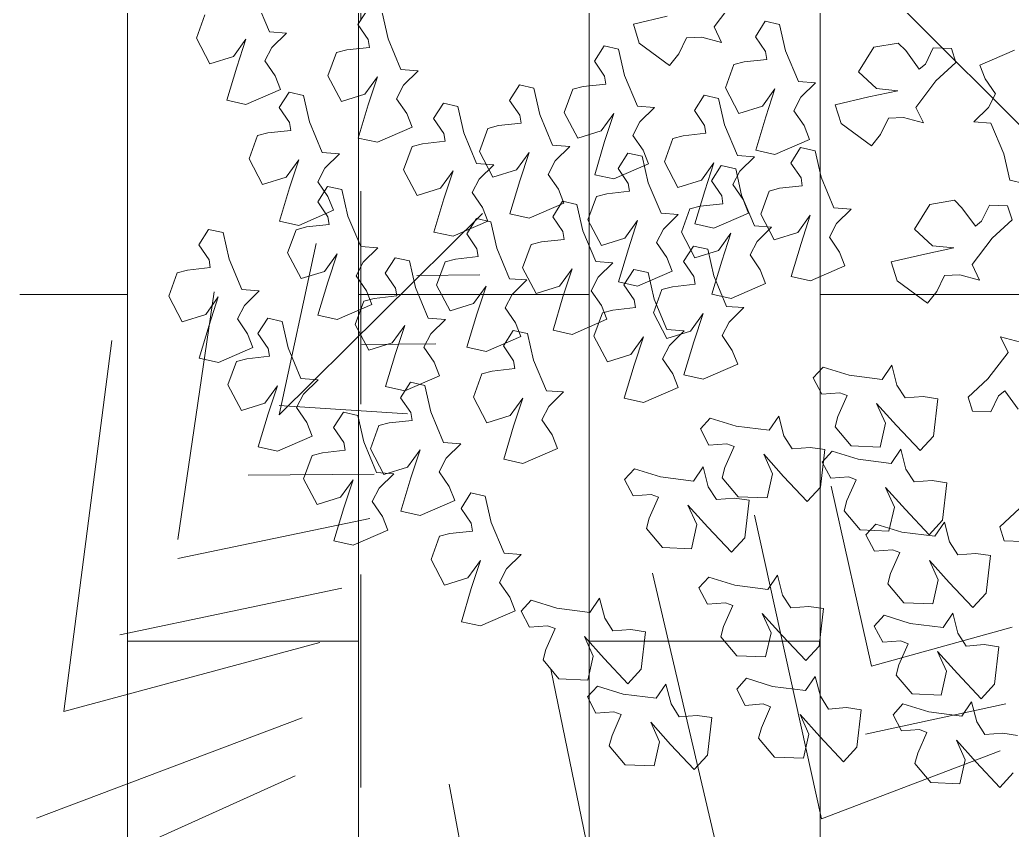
# Model space of a CAD drawing. Header units: metres. Extents: x 8 to 2416, y -346 to 476.
# Drawn here: x 26.852 to 27.434, y 39.454 to 39.929 of the extents above; entities that cross this region are included whole.
import ezdxf

# ---------------------------------------------------------------- set-up
doc = ezdxf.new("R2010")
doc.units = ezdxf.units.M
doc.linetypes.add('0', pattern=[0])
doc.linetypes.add('HIDDEN2', pattern=[0.1875, 0.125, -0.0625])
doc.layers.get('0').update_dxf_attribs({"color": 250, "linetype": '0', "lineweight": 20})
doc.layers.add('ARBOLES', color=86, linetype='Continuous', lineweight=0)
doc.layers.add('baños', color=140, linetype='Continuous', lineweight=0)
doc.layers.add('hatch piso', color=253, linetype='Continuous', lineweight=0, transparency=0.7)
doc.layers.add('Techos 1', color=7, linetype='HIDDEN2', lineweight=9, true_color=0x42391a)

# ---------------------------------------------------------------- blocks, each defined once
blk = doc.blocks.new('palma a')
at = {"layer": 'ARBOLES', "color": 87, "true_color": 0x4f6a34}
for p, q in [((1165.63554, 93.7768), (1165.78336, 93.92315)), ((1165.63554, 93.7768), (1165.6624, 93.90136)), ((1165.73555, 93.87824), (1165.78131, 93.87865)), ((1165.56178, 93.68636), (1165.58816, 93.86617)), ((1165.47901, 93.5613), (1165.51391, 93.83098)), ((1165.69561, 93.82792), (1165.74945, 93.82839)), ((1165.63548, 93.7837), (1165.72873, 93.77762)), ((1165.61299, 93.73301), (1165.70451, 93.73381)), ((1166.06585, 93.5941), (1166.03674, 93.72508)), ((1165.5619, 93.67254), (1165.70144, 93.7014)), ((1166.02955, 93.48327), (1165.98101, 93.70387)), ((1165.97461, 93.37227), (1165.90682, 93.66177)), ((1165.51979, 93.61686), (1165.68102, 93.65096)), ((1166.06585, 93.5941), (1166.16811, 93.62263)), ((1165.47901, 93.5613), (1165.66496, 93.61129)), ((1165.90104, 93.26111), (1165.83288, 93.59205)), ((1166.06154, 93.54476), (1166.16364, 93.5668)), ((1165.45905, 93.48371), (1165.65224, 93.55652)), ((1166.02955, 93.48327), (1166.15959, 93.53276)), ((1165.39654, 93.40171), (1165.64717, 93.51443)), ((1165.82752, 93.14304), (1165.75906, 93.50851))]:
    blk.add_line(p, q, dxfattribs=at)
blk = doc.blocks.new('TREES')
at = {"layer": 'ARBOLES', "color": 252, "true_color": 0x8da178}
for p, q in [((-0.03856, 0.01013), (-0.03399, 0.01748)), ((-0.05104, 0.01174), (-0.05957, 0.00886)), ((-0.02543, 0.01286), (-0.0276, 0.00861)), ((-0.02163, 0.01238), (-0.02543, 0.01286)), ((-0.01943, 0.00566), (-0.02163, 0.01238)), ((0.00959, 0.01046), (0.00337, 0.00875)), ((0.01174, 0.00868), (0.00959, 0.01046)), ((0.03991, 0.01142), (0.03129, 0.00668)), ((-0.05957, 0.00886), (-0.05758, 0.00413)), ((-0.03624, 0.0063), (-0.03856, 0.01013)), ((-0.0276, 0.00861), (-0.02459, 0.005)), ((0.00337, 0.00875), (-0.00005, 0.00202)), ((0.0157, 0.00422), (0.01174, 0.00868)), ((0.0188, 0.01008), (0.01717, 0.00567)), ((0.02356, 0.01033), (0.0188, 0.01008)), ((0.02504, 0.0068), (0.02356, 0.01033)), ((-0.15381, -0.00196), (-0.15789, 0.00566)), ((-0.12884, 0.00629), (-0.13101, 0.00204)), ((-0.12284, -0.00091), (-0.12504, 0.00581)), ((-0.04706, 0.00226), (-0.04544, 0.00667)), ((-0.04544, 0.00667), (-0.04151, 0.00722)), ((-0.04151, 0.00722), (-0.03624, 0.0063)), ((-0.01535, -0.00196), (-0.01943, 0.00566)), ((0.01717, 0.00567), (0.0157, 0.00422)), ((0.02032, 0.00153), (0.02504, 0.0068)), ((0.03129, 0.00668), (0.03303, 0.00325)), ((-0.05758, 0.00413), (-0.04917, -0.00096)), ((-0.02407, 0.003), (-0.02991, 0.0018)), ((-0.02459, 0.005), (-0.02407, 0.003)), ((0.03303, 0.00325), (0.03604, -0.00036)), ((-0.17098, 0.00083), (-0.17261, -0.00541)), ((-0.13101, 0.00204), (-0.128, -0.00157)), ((-0.06662, 0.00254), (-0.06879, -0.00171)), ((-0.06282, 0.00206), (-0.06662, 0.00254)), ((-0.06062, -0.00466), (-0.06282, 0.00206)), ((-0.04917, -0.00096), (-0.04706, 0.00226)), ((-0.03253, 0.00083), (-0.03416, -0.00541)), ((-0.02991, 0.0018), (-0.03253, 0.00083)), ((-0.00005, 0.00202), (0.00506, -0.00188)), ((0.01576, -0.00581), (0.02032, 0.00153)), ((-0.14933, -0.00188), (-0.15381, -0.00196)), ((-0.15277, -0.00598), (-0.14933, -0.00188)), ((-0.128, -0.00157), (-0.12748, -0.00357)), ((-0.11876, -0.00854), (-0.12284, -0.00091)), ((-0.06879, -0.00171), (-0.06578, -0.00532)), ((-0.01087, -0.00188), (-0.01535, -0.00196)), ((-0.01431, -0.00598), (-0.01087, -0.00188)), ((0.01066, -0.00192), (0.00328, -0.00421)), ((0.00506, -0.00188), (0.01066, -0.00192)), ((0.03604, -0.00036), (0.03455, -0.00404)), ((-0.16257, -0.00927), (-0.15973, -0.00444)), ((-0.15973, -0.00444), (-0.16144, -0.01197)), ((-0.13332, -0.00477), (-0.13593, -0.00574)), ((-0.12748, -0.00357), (-0.13332, -0.00477)), ((-0.05654, -0.01229), (-0.06062, -0.00466)), ((-0.02411, -0.00927), (-0.02128, -0.00444)), ((-0.02128, -0.00444), (-0.02298, -0.01197)), ((0.00328, -0.00421), (-0.00526, -0.00709)), ((0.03455, -0.00404), (0.03111, -0.00814)), ((-0.17261, -0.00541), (-0.16849, -0.01174)), ((-0.15426, -0.00966), (-0.15277, -0.00598)), ((-0.13593, -0.00574), (-0.13756, -0.01198)), ((-0.06526, -0.00732), (-0.0711, -0.00852)), ((-0.06578, -0.00532), (-0.06526, -0.00732)), ((-0.03416, -0.00541), (-0.03004, -0.01174)), ((-0.0158, -0.00966), (-0.01431, -0.00598)), ((-0.00526, -0.00709), (-0.00327, -0.01181)), ((0.01808, -0.00965), (0.01576, -0.00581)), ((-0.16849, -0.01174), (-0.16257, -0.00927)), ((-0.15125, -0.01327), (-0.15426, -0.00966)), ((-0.11428, -0.00845), (-0.11876, -0.00854)), ((-0.11772, -0.01255), (-0.11428, -0.00845)), ((-0.08765, -0.00968), (-0.08982, -0.01393)), ((-0.08385, -0.01016), (-0.08765, -0.00968)), ((-0.08165, -0.01688), (-0.08385, -0.01016)), ((-0.07371, -0.00949), (-0.07534, -0.01573)), ((-0.0711, -0.00852), (-0.07371, -0.00949)), ((-0.03945, -0.0078), (-0.04162, -0.01205)), ((-0.03565, -0.00828), (-0.03945, -0.0078)), ((-0.03345, -0.015), (-0.03565, -0.00828)), ((-0.03004, -0.01174), (-0.02411, -0.00927)), ((-0.01279, -0.01327), (-0.0158, -0.00966)), ((0.00725, -0.01368), (0.00887, -0.00927)), ((0.00887, -0.00927), (0.0128, -0.00872)), ((0.0128, -0.00872), (0.01808, -0.00965)), ((0.03111, -0.00814), (0.03559, -0.00805)), ((0.03559, -0.00805), (0.03967, -0.01568)), ((-0.16144, -0.01197), (-0.16321, -0.0208)), ((-0.13756, -0.01198), (-0.13344, -0.01831)), ((-0.12752, -0.01584), (-0.12468, -0.01101)), ((-0.12468, -0.01101), (-0.12639, -0.01854)), ((-0.1192, -0.01623), (-0.11772, -0.01255)), ((-0.05206, -0.0122), (-0.05654, -0.01229)), ((-0.0555, -0.0163), (-0.05206, -0.0122)), ((-0.04162, -0.01205), (-0.03861, -0.01566)), ((-0.02298, -0.01197), (-0.02476, -0.0208)), ((-0.00327, -0.01181), (0.00515, -0.0169)), ((-0.14951, -0.0167), (-0.15125, -0.01327)), ((-0.08982, -0.01393), (-0.08681, -0.01753)), ((-0.0653, -0.01959), (-0.06246, -0.01476)), ((-0.06246, -0.01476), (-0.06417, -0.02229)), ((-0.02937, -0.02263), (-0.03345, -0.015)), ((-0.01106, -0.0167), (-0.01279, -0.01327)), ((0.00515, -0.0169), (0.00725, -0.01368)), ((-0.15813, -0.02144), (-0.14951, -0.0167)), ((-0.14724, -0.01718), (-0.14941, -0.02142)), ((-0.14344, -0.01766), (-0.14724, -0.01718)), ((-0.14124, -0.02438), (-0.14344, -0.01766)), ((-0.13344, -0.01831), (-0.12752, -0.01584)), ((-0.1162, -0.01984), (-0.1192, -0.01623)), ((-0.10692, -0.01625), (-0.10909, -0.0205)), ((-0.10312, -0.01673), (-0.10692, -0.01625)), ((-0.10092, -0.02345), (-0.10312, -0.01673)), ((-0.08681, -0.01753), (-0.08629, -0.01954)), ((-0.07757, -0.0245), (-0.08165, -0.01688)), ((-0.07534, -0.01573), (-0.07122, -0.02206)), ((-0.05698, -0.01998), (-0.0555, -0.0163)), ((-0.03809, -0.01767), (-0.04393, -0.01886)), ((-0.03861, -0.01566), (-0.03809, -0.01767)), ((-0.01967, -0.02144), (-0.01106, -0.0167)), ((0.03967, -0.01568), (0.04187, -0.0224)), ((-0.12639, -0.01854), (-0.12816, -0.02737)), ((-0.11446, -0.02327), (-0.1162, -0.01984)), ((-0.10909, -0.0205), (-0.10608, -0.02411)), ((-0.08629, -0.01954), (-0.09213, -0.02073)), ((-0.07122, -0.02206), (-0.0653, -0.01959)), ((-0.05398, -0.02359), (-0.05698, -0.01998)), ((-0.04654, -0.01983), (-0.04818, -0.02607)), ((-0.04393, -0.01886), (-0.04654, -0.01983)), ((-0.01317, -0.01907), (-0.01533, -0.02332)), ((-0.00936, -0.01955), (-0.01317, -0.01907)), ((-0.00716, -0.02627), (-0.00936, -0.01955)), ((-0.16321, -0.0208), (-0.15813, -0.02144)), ((-0.14941, -0.02142), (-0.1464, -0.02503)), ((-0.12307, -0.02801), (-0.11446, -0.02327)), ((-0.09475, -0.02171), (-0.09638, -0.02795)), ((-0.09213, -0.02073), (-0.09475, -0.02171)), ((-0.06417, -0.02229), (-0.06594, -0.03112)), ((-0.02489, -0.02254), (-0.02937, -0.02263)), ((-0.02833, -0.02664), (-0.02489, -0.02254)), ((-0.02476, -0.0208), (-0.01967, -0.02144)), ((0.04187, -0.0224), (0.04567, -0.02288)), ((-0.1464, -0.02503), (-0.14588, -0.02704)), ((-0.13716, -0.032), (-0.14124, -0.02438)), ((-0.10608, -0.02411), (-0.10556, -0.02611)), ((-0.09684, -0.03107), (-0.10092, -0.02345)), ((-0.07309, -0.02441), (-0.07757, -0.0245)), ((-0.07653, -0.02852), (-0.07309, -0.02441)), ((-0.05785, -0.0247), (-0.06002, -0.02894)), ((-0.05405, -0.02517), (-0.05785, -0.0247)), ((-0.05185, -0.0319), (-0.05405, -0.02517)), ((-0.05224, -0.02702), (-0.05398, -0.02359)), ((-0.03813, -0.02993), (-0.0353, -0.0251)), ((-0.0353, -0.0251), (-0.037, -0.03263)), ((-0.03332, -0.02564), (-0.03548, -0.02989)), ((-0.02951, -0.02612), (-0.03332, -0.02564)), ((-0.01533, -0.02332), (-0.01233, -0.02693)), ((-0.15172, -0.02823), (-0.15433, -0.02921)), ((-0.14588, -0.02704), (-0.15172, -0.02823)), ((-0.12816, -0.02737), (-0.12307, -0.02801)), ((-0.11401, -0.02828), (-0.11564, -0.03452)), ((-0.1114, -0.0273), (-0.11401, -0.02828)), ((-0.10556, -0.02611), (-0.1114, -0.0273)), ((-0.09638, -0.02795), (-0.09226, -0.03427)), ((-0.08633, -0.0318), (-0.0835, -0.02697)), ((-0.0835, -0.02697), (-0.0852, -0.03451)), ((-0.06085, -0.03176), (-0.05224, -0.02702)), ((-0.04818, -0.02607), (-0.04405, -0.0324)), ((-0.02982, -0.03032), (-0.02833, -0.02664)), ((-0.02731, -0.03284), (-0.02951, -0.02612)), ((-0.01233, -0.02693), (-0.0118, -0.02893)), ((-0.00309, -0.0339), (-0.00716, -0.02627)), ((-0.15433, -0.02921), (-0.15596, -0.03545)), ((-0.09236, -0.03099), (-0.09684, -0.03107)), ((-0.0958, -0.03509), (-0.09236, -0.03099)), ((-0.07802, -0.0322), (-0.07653, -0.02852)), ((-0.06002, -0.02894), (-0.05701, -0.03255)), ((-0.04405, -0.0324), (-0.03813, -0.02993)), ((-0.03548, -0.02989), (-0.03248, -0.0335)), ((-0.02681, -0.03393), (-0.02982, -0.03032)), ((-0.01764, -0.03013), (-0.02026, -0.0311)), ((-0.0118, -0.02893), (-0.01764, -0.03013)), ((0.02177, -0.03068), (0.01835, -0.03741)), ((0.02799, -0.02897), (0.02177, -0.03068)), ((0.03015, -0.03075), (0.02799, -0.02897)), ((0.0341, -0.03521), (0.03015, -0.03075)), ((0.0372, -0.02935), (0.03558, -0.03376)), ((0.04196, -0.0291), (0.0372, -0.02935)), ((0.04344, -0.03263), (0.04196, -0.0291)), ((-0.13268, -0.03191), (-0.13716, -0.032)), ((-0.13612, -0.03601), (-0.13268, -0.03191)), ((-0.1056, -0.03838), (-0.10276, -0.03355)), ((-0.10276, -0.03355), (-0.10447, -0.04108)), ((-0.09226, -0.03427), (-0.08633, -0.0318)), ((-0.07501, -0.0358), (-0.07802, -0.0322)), ((-0.06594, -0.03112), (-0.06085, -0.03176)), ((-0.05701, -0.03255), (-0.05649, -0.03456)), ((-0.04777, -0.03952), (-0.05185, -0.0319)), ((-0.037, -0.03263), (-0.03878, -0.04146)), ((-0.03248, -0.0335), (-0.03196, -0.03551)), ((-0.02324, -0.04047), (-0.02731, -0.03284)), ((-0.02026, -0.0311), (-0.02189, -0.03734)), ((0.03872, -0.0379), (0.04344, -0.03263)), ((-0.15596, -0.03545), (-0.15184, -0.04177)), ((-0.14592, -0.0393), (-0.14308, -0.03447)), ((-0.14308, -0.03447), (-0.14479, -0.04201)), ((-0.1376, -0.03969), (-0.13612, -0.03601)), ((-0.11564, -0.03452), (-0.11152, -0.04085)), ((-0.09728, -0.03877), (-0.0958, -0.03509)), ((-0.0852, -0.03451), (-0.08698, -0.04334)), ((-0.07328, -0.03924), (-0.07501, -0.0358)), ((-0.06233, -0.03575), (-0.06495, -0.03673)), ((-0.05649, -0.03456), (-0.06233, -0.03575)), ((-0.03196, -0.03551), (-0.03779, -0.0367)), ((-0.02507, -0.03736), (-0.02681, -0.03393)), ((0.0014, -0.03381), (-0.00309, -0.0339)), ((-0.00204, -0.03791), (0.0014, -0.03381)), ((0.03558, -0.03376), (0.0341, -0.03521)), ((-0.11152, -0.04085), (-0.1056, -0.03838)), ((-0.09428, -0.04238), (-0.09728, -0.03877)), ((-0.06495, -0.03673), (-0.06658, -0.04297)), ((-0.04041, -0.03767), (-0.04204, -0.04391)), ((-0.03779, -0.0367), (-0.04041, -0.03767)), ((-0.03369, -0.0421), (-0.02507, -0.03736)), ((-0.02189, -0.03734), (-0.01777, -0.04367)), ((-0.01184, -0.0412), (-0.00901, -0.03637)), ((-0.00901, -0.03637), (-0.01072, -0.0439)), ((-0.00353, -0.04159), (-0.00204, -0.03791)), ((0.01835, -0.03741), (0.02346, -0.04131)), ((0.03416, -0.04524), (0.03872, -0.0379)), ((-0.15184, -0.04177), (-0.14592, -0.0393)), ((-0.1346, -0.0433), (-0.1376, -0.03969)), ((-0.13497, -0.04066), (-0.13714, -0.04491)), ((-0.13117, -0.04114), (-0.13497, -0.04066)), ((-0.12897, -0.04786), (-0.13117, -0.04114)), ((-0.10447, -0.04108), (-0.10624, -0.04991)), ((-0.08189, -0.04398), (-0.07328, -0.03924)), ((-0.07364, -0.03879), (-0.0758, -0.04304)), ((-0.06983, -0.03927), (-0.07364, -0.03879)), ((-0.06763, -0.04599), (-0.06983, -0.03927)), ((-0.04329, -0.03943), (-0.04777, -0.03952)), ((-0.04673, -0.04353), (-0.04329, -0.03943)), ((-0.01876, -0.04038), (-0.02324, -0.04047)), ((-0.02219, -0.04448), (-0.01876, -0.04038)), ((-0.01777, -0.04367), (-0.01184, -0.0412)), ((0.02906, -0.04135), (0.02168, -0.04364)), ((0.02346, -0.04131), (0.02906, -0.04135)), ((-0.14479, -0.04201), (-0.14656, -0.05084)), ((-0.13286, -0.04674), (-0.1346, -0.0433)), ((-0.09254, -0.04581), (-0.09428, -0.04238)), ((-0.08698, -0.04334), (-0.08189, -0.04398)), ((-0.0758, -0.04304), (-0.0728, -0.04664)), ((-0.06658, -0.04297), (-0.06245, -0.04929)), ((-0.05653, -0.04682), (-0.0537, -0.04199)), ((-0.0537, -0.04199), (-0.0554, -0.04953)), ((-0.04822, -0.04721), (-0.04673, -0.04353)), ((-0.04204, -0.04391), (-0.03792, -0.05024)), ((-0.03878, -0.04146), (-0.03369, -0.0421)), ((-0.03199, -0.04777), (-0.02916, -0.04294)), ((-0.02916, -0.04294), (-0.03087, -0.05048)), ((-0.01072, -0.0439), (-0.01249, -0.05273)), ((-0.00052, -0.0452), (-0.00353, -0.04159)), ((0.02168, -0.04364), (0.01314, -0.04652)), ((-0.13714, -0.04491), (-0.13413, -0.04852)), ((-0.10116, -0.05055), (-0.09254, -0.04581)), ((-0.09554, -0.04536), (-0.0977, -0.04961)), ((-0.09173, -0.04584), (-0.09554, -0.04536)), ((-0.08953, -0.05256), (-0.09173, -0.04584)), ((-0.06356, -0.05361), (-0.06763, -0.04599)), ((-0.02368, -0.04816), (-0.02219, -0.04448)), ((0.00121, -0.04863), (-0.00052, -0.0452)), ((0.01314, -0.04652), (0.01514, -0.05124)), ((0.03648, -0.04908), (0.03416, -0.04524)), ((-0.14147, -0.05148), (-0.13286, -0.04674)), ((-0.13413, -0.04852), (-0.13361, -0.05052)), ((-0.12489, -0.05549), (-0.12897, -0.04786)), ((-0.07227, -0.04865), (-0.07811, -0.04984)), ((-0.0728, -0.04664), (-0.07227, -0.04865)), ((-0.06245, -0.04929), (-0.05653, -0.04682)), ((-0.04521, -0.05082), (-0.04822, -0.04721)), ((-0.03859, -0.04723), (-0.04075, -0.05148)), ((-0.03478, -0.04771), (-0.03859, -0.04723)), ((-0.03792, -0.05024), (-0.03199, -0.04777)), ((-0.03258, -0.05443), (-0.03478, -0.04771)), ((-0.02067, -0.05177), (-0.02368, -0.04816)), ((-0.0074, -0.05337), (0.00121, -0.04863)), ((0.02565, -0.05311), (0.02727, -0.0487)), ((0.02727, -0.0487), (0.03121, -0.04815)), ((0.03121, -0.04815), (0.03648, -0.04908)), ((-0.14656, -0.05084), (-0.14147, -0.05148)), ((-0.13361, -0.05052), (-0.13945, -0.05172)), ((-0.10624, -0.04991), (-0.10116, -0.05055)), ((-0.0977, -0.04961), (-0.0947, -0.05321)), ((-0.08073, -0.05082), (-0.08236, -0.05706)), ((-0.07811, -0.04984), (-0.08073, -0.05082)), ((-0.0554, -0.04953), (-0.05718, -0.05836)), ((-0.04347, -0.05426), (-0.04521, -0.05082)), ((-0.04075, -0.05148), (-0.03774, -0.05509)), ((-0.03087, -0.05048), (-0.03264, -0.0593)), ((0.01514, -0.05124), (0.02355, -0.05633)), ((-0.14207, -0.05269), (-0.1437, -0.05893)), ((-0.13945, -0.05172), (-0.14207, -0.05269)), ((-0.0947, -0.05321), (-0.09417, -0.05522)), ((-0.08546, -0.06018), (-0.08953, -0.05256)), ((-0.05907, -0.05352), (-0.06356, -0.05361)), ((-0.06251, -0.05762), (-0.05907, -0.05352)), ((-0.05209, -0.059), (-0.04347, -0.05426)), ((-0.01894, -0.0552), (-0.02067, -0.05177)), ((-0.01249, -0.05273), (-0.0074, -0.05337)), ((0.02355, -0.05633), (0.02565, -0.05311)), ((-0.16476, -0.05473), (-0.16692, -0.05898)), ((-0.16095, -0.05521), (-0.16476, -0.05473)), ((-0.15875, -0.06193), (-0.16095, -0.05521)), ((-0.12041, -0.0554), (-0.12489, -0.05549)), ((-0.12385, -0.0595), (-0.12041, -0.0554)), ((-0.10001, -0.05641), (-0.10263, -0.05739)), ((-0.09417, -0.05522), (-0.10001, -0.05641)), ((-0.07231, -0.06091), (-0.06948, -0.05608)), ((-0.06948, -0.05608), (-0.07119, -0.06362)), ((-0.05349, -0.05473), (-0.05565, -0.05898)), ((-0.04968, -0.05521), (-0.05349, -0.05473)), ((-0.04748, -0.06193), (-0.04968, -0.05521)), ((-0.03774, -0.05509), (-0.03722, -0.0571)), ((-0.02851, -0.06206), (-0.03258, -0.05443)), ((-0.02755, -0.05994), (-0.01894, -0.0552)), ((-0.16692, -0.05898), (-0.16391, -0.06259)), ((-0.1437, -0.05893), (-0.13957, -0.06526)), ((-0.13365, -0.06279), (-0.13082, -0.05796)), ((-0.13082, -0.05796), (-0.13252, -0.06549)), ((-0.11569, -0.05756), (-0.11785, -0.0618)), ((-0.11188, -0.05803), (-0.11569, -0.05756)), ((-0.10968, -0.06476), (-0.11188, -0.05803)), ((-0.10263, -0.05739), (-0.10426, -0.06363)), ((-0.08236, -0.05706), (-0.07824, -0.06338)), ((-0.064, -0.06131), (-0.06251, -0.05762)), ((-0.05718, -0.05836), (-0.05209, -0.059)), ((-0.05565, -0.05898), (-0.05265, -0.06259)), ((-0.04568, -0.05926), (-0.04731, -0.0655)), ((-0.04306, -0.05829), (-0.04568, -0.05926)), ((-0.03722, -0.0571), (-0.04306, -0.05829)), ((-0.03264, -0.0593), (-0.02755, -0.05994)), ((-0.15468, -0.06956), (-0.15875, -0.06193)), ((-0.12534, -0.06318), (-0.12385, -0.0595)), ((-0.11785, -0.0618), (-0.11485, -0.06541)), ((-0.08097, -0.06009), (-0.08546, -0.06018)), ((-0.08441, -0.0642), (-0.08097, -0.06009)), ((-0.07824, -0.06338), (-0.07231, -0.06091)), ((-0.06099, -0.06491), (-0.064, -0.06131)), ((-0.04341, -0.06956), (-0.04748, -0.06193)), ((-0.02402, -0.06197), (-0.02851, -0.06206)), ((-0.02746, -0.06607), (-0.02402, -0.06197)), ((-0.16339, -0.06459), (-0.16923, -0.06579)), ((-0.16391, -0.06259), (-0.16339, -0.06459)), ((-0.13957, -0.06526), (-0.13365, -0.06279)), ((-0.12233, -0.06679), (-0.12534, -0.06318)), ((-0.10426, -0.06363), (-0.10014, -0.06996)), ((-0.09421, -0.06748), (-0.09138, -0.06266)), ((-0.09138, -0.06266), (-0.09309, -0.07019)), ((-0.0859, -0.06788), (-0.08441, -0.0642)), ((-0.07119, -0.06362), (-0.07296, -0.07245)), ((-0.05212, -0.06459), (-0.05796, -0.06579)), ((-0.05265, -0.06259), (-0.05212, -0.06459)), ((-0.03726, -0.06936), (-0.03443, -0.06453)), ((-0.03443, -0.06453), (-0.03613, -0.07207)), ((0.04333, -0.06329), (0.04565, -0.06712)), ((0.0486, -0.06421), (0.04333, -0.06329)), ((-0.17185, -0.06676), (-0.17348, -0.073)), ((-0.16923, -0.06579), (-0.17185, -0.06676)), ((-0.13252, -0.06549), (-0.1343, -0.07432)), ((-0.12059, -0.07022), (-0.12233, -0.06679)), ((-0.11485, -0.06541), (-0.11432, -0.06742)), ((-0.10561, -0.07238), (-0.10968, -0.06476)), ((-0.06058, -0.06676), (-0.06221, -0.073)), ((-0.05926, -0.06835), (-0.06099, -0.06491)), ((-0.05796, -0.06579), (-0.06058, -0.06676)), ((-0.04731, -0.0655), (-0.04319, -0.07183)), ((-0.02895, -0.06975), (-0.02746, -0.06607)), ((0.04565, -0.06712), (0.04108, -0.07447)), ((-0.15019, -0.06947), (-0.15468, -0.06956)), ((-0.15363, -0.07357), (-0.15019, -0.06947)), ((-0.12278, -0.06958), (-0.12441, -0.07583)), ((-0.12016, -0.06861), (-0.12278, -0.06958)), ((-0.11432, -0.06742), (-0.12016, -0.06861)), ((-0.10014, -0.06996), (-0.09421, -0.06748)), ((-0.08289, -0.07148), (-0.0859, -0.06788)), ((-0.06787, -0.07309), (-0.05926, -0.06835)), ((-0.03892, -0.06947), (-0.04341, -0.06956)), ((-0.04319, -0.07183), (-0.03726, -0.06936)), ((-0.04236, -0.07357), (-0.03892, -0.06947)), ((-0.02594, -0.07336), (-0.02895, -0.06975)), ((-0.16343, -0.07686), (-0.1606, -0.07203)), ((-0.1606, -0.07203), (-0.1623, -0.07956)), ((-0.12921, -0.07496), (-0.12059, -0.07022)), ((-0.10113, -0.07229), (-0.10561, -0.07238)), ((-0.10456, -0.07639), (-0.10113, -0.07229)), ((-0.09309, -0.07019), (-0.09486, -0.07902)), ((-0.08116, -0.07492), (-0.08289, -0.07148)), ((-0.05216, -0.07686), (-0.04933, -0.07203)), ((-0.04933, -0.07203), (-0.05103, -0.07956)), ((-0.03613, -0.07207), (-0.03791, -0.08089)), ((-0.17348, -0.073), (-0.16936, -0.07933)), ((-0.15512, -0.07725), (-0.15363, -0.07357)), ((-0.1343, -0.07432), (-0.12921, -0.07496)), ((-0.11436, -0.07968), (-0.11153, -0.07485)), ((-0.11153, -0.07485), (-0.11324, -0.08239)), ((-0.08977, -0.07966), (-0.08116, -0.07492)), ((-0.08327, -0.07352), (-0.08544, -0.07777)), ((-0.07947, -0.074), (-0.08327, -0.07352)), ((-0.07727, -0.08072), (-0.07947, -0.074)), ((-0.07296, -0.07245), (-0.06787, -0.07309)), ((-0.06221, -0.073), (-0.05809, -0.07933)), ((-0.04385, -0.07725), (-0.04236, -0.07357)), ((-0.02421, -0.07679), (-0.02594, -0.07336)), ((0.01577, -0.07329), (0.01361, -0.07721)), ((0.0176, -0.07831), (0.01577, -0.07329)), ((0.04108, -0.07447), (0.03636, -0.07973)), ((-0.16936, -0.07933), (-0.16343, -0.07686)), ((-0.15211, -0.08086), (-0.15512, -0.07725)), ((-0.14724, -0.07632), (-0.14941, -0.08057)), ((-0.14344, -0.0768), (-0.14724, -0.07632)), ((-0.14124, -0.08352), (-0.14344, -0.0768)), ((-0.12441, -0.07583), (-0.12029, -0.08215)), ((-0.10605, -0.08007), (-0.10456, -0.07639)), ((-0.05809, -0.07933), (-0.05216, -0.07686)), ((-0.04084, -0.08086), (-0.04385, -0.07725)), ((-0.03282, -0.08153), (-0.02421, -0.07679)), ((-0.00196, -0.07547), (-0.00427, -0.07853)), ((0.00496, -0.07693), (-0.00196, -0.07547)), ((0.01361, -0.07721), (0.00496, -0.07693)), ((0.04423, -0.07861), (0.04571, -0.07715)), ((0.04571, -0.07715), (0.04966, -0.08161)), ((-0.1623, -0.07956), (-0.16408, -0.08839)), ((-0.12029, -0.08215), (-0.11436, -0.07968)), ((-0.10304, -0.08368), (-0.10605, -0.08007)), ((-0.09486, -0.07902), (-0.08977, -0.07966)), ((-0.08544, -0.07777), (-0.08243, -0.08138)), ((-0.05103, -0.07956), (-0.05281, -0.08839)), ((-0.00427, -0.07853), (-0.00168, -0.08253)), ((0.02005, -0.08144), (0.0176, -0.07831)), ((0.03636, -0.07973), (0.03785, -0.08326)), ((0.04261, -0.08302), (0.04423, -0.07861)), ((-0.15038, -0.08429), (-0.15211, -0.08086)), ((-0.14941, -0.08057), (-0.1464, -0.08418)), ((-0.11324, -0.08239), (-0.11501, -0.09122)), ((-0.08243, -0.08138), (-0.08191, -0.08338)), ((-0.07319, -0.08835), (-0.07727, -0.08072)), ((-0.03911, -0.08429), (-0.04084, -0.08086)), ((-0.03791, -0.08089), (-0.03282, -0.08153)), ((-0.00168, -0.08253), (0.00295, -0.08173)), ((0.00295, -0.08173), (0.00495, -0.08228)), ((0.00495, -0.08228), (0.00306, -0.08793)), ((0.02467, -0.08064), (0.02005, -0.08144)), ((0.02852, -0.08086), (0.02467, -0.08064)), ((0.02831, -0.09069), (0.02852, -0.08086)), ((-0.15899, -0.08903), (-0.15038, -0.08429)), ((-0.1464, -0.08418), (-0.14588, -0.08618)), ((-0.13716, -0.09115), (-0.14124, -0.08352)), ((-0.10131, -0.08711), (-0.10304, -0.08368)), ((-0.08775, -0.08458), (-0.09036, -0.08555)), ((-0.08191, -0.08338), (-0.08775, -0.08458)), ((-0.04772, -0.08903), (-0.03911, -0.08429)), ((0.01278, -0.08358), (0.01846, -0.08882)), ((0.01555, -0.08845), (0.01278, -0.08358)), ((0.03785, -0.08326), (0.04261, -0.08302)), ((-0.15172, -0.08738), (-0.15433, -0.08835)), ((-0.14588, -0.08618), (-0.15172, -0.08738)), ((-0.10992, -0.09186), (-0.10131, -0.08711)), ((-0.09036, -0.08555), (-0.09199, -0.09179)), ((-0.16408, -0.08839), (-0.15899, -0.08903)), ((-0.15433, -0.08835), (-0.15596, -0.09459)), ((-0.10869, -0.08947), (-0.11085, -0.09371)), ((-0.10489, -0.08994), (-0.10869, -0.08947)), ((-0.10269, -0.09667), (-0.10489, -0.08994)), ((-0.06871, -0.08826), (-0.07319, -0.08835)), ((-0.07215, -0.09236), (-0.06871, -0.08826)), ((-0.05281, -0.08839), (-0.04772, -0.08903)), ((-0.01228, -0.08925), (-0.01445, -0.09318)), ((-0.01045, -0.09428), (-0.01228, -0.08925)), ((0.00306, -0.08793), (0.0026, -0.09069)), ((0.01473, -0.09481), (0.01555, -0.08845)), ((0.01846, -0.08882), (0.02522, -0.09477)), ((-0.13268, -0.09106), (-0.13716, -0.09115)), ((-0.13612, -0.09516), (-0.13268, -0.09106)), ((-0.11501, -0.09122), (-0.10992, -0.09186)), ((-0.09199, -0.09179), (-0.08787, -0.09812)), ((-0.08195, -0.09565), (-0.07911, -0.09082)), ((-0.07911, -0.09082), (-0.08082, -0.09835)), ((-0.07364, -0.09604), (-0.07215, -0.09236)), ((-0.03001, -0.09144), (-0.03232, -0.09449)), ((-0.02309, -0.0929), (-0.03001, -0.09144)), ((-0.01445, -0.09318), (-0.02309, -0.0929)), ((0.0026, -0.09069), (0.00719, -0.09522)), ((0.02522, -0.09477), (0.02831, -0.09069)), ((-0.15596, -0.09459), (-0.15184, -0.10092)), ((-0.14592, -0.09845), (-0.14308, -0.09362)), ((-0.14308, -0.09362), (-0.14479, -0.10115)), ((-0.1376, -0.09884), (-0.13612, -0.09516)), ((-0.11085, -0.09371), (-0.10785, -0.09732)), ((-0.08787, -0.09812), (-0.08195, -0.09565)), ((-0.03232, -0.09449), (-0.02973, -0.09849)), ((-0.00801, -0.09741), (-0.01045, -0.09428)), ((0.00719, -0.09522), (0.01473, -0.09481)), ((0.02015, -0.09488), (0.01799, -0.0988)), ((0.02199, -0.0999), (0.02015, -0.09488)), ((-0.10785, -0.09732), (-0.10733, -0.09933)), ((-0.09861, -0.10429), (-0.10269, -0.09667)), ((-0.07063, -0.09965), (-0.07364, -0.09604)), ((-0.02973, -0.09849), (-0.0251, -0.09769)), ((-0.0251, -0.09769), (-0.0231, -0.09825)), ((-0.0231, -0.09825), (-0.02499, -0.1039)), ((-0.00338, -0.09661), (-0.00801, -0.09741)), ((0.00046, -0.09682), (-0.00338, -0.09661)), ((0.00243, -0.09706), (0.00011, -0.10012)), ((0.00026, -0.10665), (0.00046, -0.09682)), ((0.00935, -0.09852), (0.00243, -0.09706)), ((-0.15184, -0.10092), (-0.14592, -0.09845)), ((-0.1346, -0.10245), (-0.1376, -0.09884)), ((-0.12532, -0.09886), (-0.12749, -0.10311)), ((-0.12152, -0.09934), (-0.12532, -0.09886)), ((-0.11932, -0.10606), (-0.12152, -0.09934)), ((-0.11317, -0.10052), (-0.11578, -0.1015)), ((-0.10733, -0.09933), (-0.11317, -0.10052)), ((-0.08082, -0.09835), (-0.08259, -0.10718)), ((-0.06889, -0.10308), (-0.07063, -0.09965)), ((-0.01527, -0.09954), (-0.00959, -0.10479)), ((-0.0125, -0.10441), (-0.01527, -0.09954)), ((0.00011, -0.10012), (0.00271, -0.10412)), ((0.01799, -0.0988), (0.00935, -0.09852)), ((0.02443, -0.10303), (0.02199, -0.0999)), ((-0.14479, -0.10115), (-0.14656, -0.10998)), ((-0.13286, -0.10588), (-0.1346, -0.10245)), ((-0.12749, -0.10311), (-0.12448, -0.10672)), ((-0.11578, -0.1015), (-0.11741, -0.10774)), ((-0.07751, -0.10782), (-0.06889, -0.10308)), ((0.00271, -0.10412), (0.00734, -0.10332)), ((0.00734, -0.10332), (0.00933, -0.10387)), ((0.02906, -0.10223), (0.02443, -0.10303)), ((0.0329, -0.10245), (0.02906, -0.10223)), ((0.0327, -0.11228), (0.0329, -0.10245)), ((-0.14147, -0.11062), (-0.13286, -0.10588)), ((-0.09413, -0.1042), (-0.09861, -0.10429)), ((-0.09757, -0.1083), (-0.09413, -0.1042)), ((-0.03068, -0.10427), (-0.03285, -0.10819)), ((-0.02885, -0.1093), (-0.03068, -0.10427)), ((-0.02499, -0.1039), (-0.02545, -0.10665)), ((-0.01332, -0.11078), (-0.0125, -0.10441)), ((-0.00959, -0.10479), (-0.00284, -0.11074)), ((0.00933, -0.10387), (0.00745, -0.10952)), ((0.01717, -0.10517), (0.02284, -0.11041)), ((0.01993, -0.11004), (0.01717, -0.10517)), ((-0.12448, -0.10672), (-0.12396, -0.10872)), ((-0.11524, -0.11368), (-0.11932, -0.10606)), ((-0.11741, -0.10774), (-0.11329, -0.11406)), ((-0.10737, -0.11159), (-0.10453, -0.10676)), ((-0.10453, -0.10676), (-0.10624, -0.1143)), ((-0.09905, -0.11198), (-0.09757, -0.1083)), ((-0.08259, -0.10718), (-0.07751, -0.10782)), ((-0.04841, -0.10646), (-0.05072, -0.10951)), ((-0.04149, -0.10791), (-0.04841, -0.10646)), ((-0.03285, -0.10819), (-0.04149, -0.10791)), ((-0.02545, -0.10665), (-0.02086, -0.11119)), ((-0.00284, -0.11074), (0.00026, -0.10665)), ((0.05246, -0.10732), (0.04774, -0.11259)), ((-0.14656, -0.10998), (-0.14147, -0.11062)), ((-0.13241, -0.11089), (-0.13404, -0.11713)), ((-0.1298, -0.10992), (-0.13241, -0.11089)), ((-0.12396, -0.10872), (-0.1298, -0.10992)), ((-0.05072, -0.10951), (-0.04813, -0.11351)), ((-0.02641, -0.11243), (-0.02885, -0.1093)), ((-0.02086, -0.11119), (-0.01332, -0.11078)), ((0.00745, -0.10952), (0.00698, -0.11228)), ((0.01911, -0.1164), (0.01993, -0.11004)), ((0.02284, -0.11041), (0.0296, -0.11636)), ((-0.11076, -0.1136), (-0.11524, -0.11368)), ((-0.1142, -0.1177), (-0.11076, -0.1136)), ((-0.11329, -0.11406), (-0.10737, -0.11159)), ((-0.09605, -0.11559), (-0.09905, -0.11198)), ((-0.04813, -0.11351), (-0.0435, -0.11271)), ((-0.0435, -0.11271), (-0.0415, -0.11326)), ((-0.0415, -0.11326), (-0.04339, -0.11892)), ((-0.02178, -0.11163), (-0.02641, -0.11243)), ((-0.01794, -0.11184), (-0.02178, -0.11163)), ((-0.01814, -0.12167), (-0.01794, -0.11184)), ((0.00698, -0.11228), (0.01157, -0.11681)), ((0.0296, -0.11636), (0.0327, -0.11228)), ((0.03329, -0.11272), (0.03112, -0.11664)), ((0.03512, -0.11775), (0.03329, -0.11272)), ((0.04774, -0.11259), (0.04923, -0.11612)), ((-0.124, -0.12099), (-0.12116, -0.11616)), ((-0.12116, -0.11616), (-0.12287, -0.12369)), ((-0.10624, -0.1143), (-0.10801, -0.12313)), ((-0.09431, -0.11903), (-0.09605, -0.11559)), ((-0.03367, -0.11456), (-0.02799, -0.1198)), ((-0.0309, -0.11943), (-0.03367, -0.11456)), ((0.01556, -0.1149), (0.01324, -0.11796)), ((0.02248, -0.11636), (0.01556, -0.1149)), ((0.04923, -0.11612), (0.05399, -0.11588)), ((-0.13404, -0.11713), (-0.12992, -0.12346)), ((-0.11569, -0.12138), (-0.1142, -0.1177)), ((-0.09029, -0.1167), (-0.09245, -0.12095)), ((-0.08648, -0.11718), (-0.09029, -0.1167)), ((-0.08429, -0.1239), (-0.08648, -0.11718)), ((-0.04339, -0.11892), (-0.04385, -0.12167)), ((0.01157, -0.11681), (0.01911, -0.1164)), ((0.01324, -0.11796), (0.01584, -0.12196)), ((0.03112, -0.11664), (0.02248, -0.11636)), ((0.03756, -0.12087), (0.03512, -0.11775)), ((-0.12992, -0.12346), (-0.124, -0.12099)), ((-0.11268, -0.12499), (-0.11569, -0.12138)), ((-0.10292, -0.12377), (-0.09431, -0.11903)), ((-0.09245, -0.12095), (-0.08945, -0.12456)), ((-0.03173, -0.1258), (-0.0309, -0.11943)), ((-0.02799, -0.1198), (-0.02124, -0.12576)), ((0.01584, -0.12196), (0.02047, -0.12116)), ((0.02047, -0.12116), (0.02247, -0.12171)), ((0.04219, -0.12007), (0.03756, -0.12087)), ((0.04603, -0.12029), (0.04219, -0.12007)), ((0.04583, -0.13012), (0.04603, -0.12029)), ((-0.12287, -0.12369), (-0.12464, -0.13252)), ((-0.10801, -0.12313), (-0.10292, -0.12377)), ((-0.08021, -0.13153), (-0.08429, -0.1239)), ((-0.04385, -0.12167), (-0.03926, -0.1262)), ((-0.02124, -0.12576), (-0.01814, -0.12167)), ((0.02247, -0.12171), (0.02058, -0.12736)), ((0.0303, -0.12301), (0.03597, -0.12825)), ((0.03307, -0.12788), (0.0303, -0.12301)), ((-0.11094, -0.12842), (-0.11268, -0.12499)), ((-0.08893, -0.12656), (-0.09476, -0.12776)), ((-0.08945, -0.12456), (-0.08893, -0.12656)), ((-0.03926, -0.1262), (-0.03173, -0.1258)), ((-0.11956, -0.13316), (-0.11094, -0.12842)), ((-0.09738, -0.12873), (-0.09901, -0.13497)), ((-0.09476, -0.12776), (-0.09738, -0.12873)), ((0.02058, -0.12736), (0.02012, -0.13012)), ((0.03224, -0.13424), (0.03307, -0.12788)), ((0.03597, -0.12825), (0.04273, -0.1342)), ((-0.07573, -0.13144), (-0.08021, -0.13153)), ((-0.07917, -0.13554), (-0.07573, -0.13144)), ((-0.00876, -0.13056), (-0.01093, -0.13448)), ((-0.00693, -0.13559), (-0.00876, -0.13056)), ((0.02012, -0.13012), (0.0247, -0.13465)), ((0.04273, -0.1342), (0.04583, -0.13012)), ((-0.12464, -0.13252), (-0.11956, -0.13316)), ((-0.08897, -0.13883), (-0.08613, -0.134)), ((-0.08613, -0.134), (-0.08784, -0.14153)), ((-0.02649, -0.13275), (-0.02881, -0.1358)), ((-0.01957, -0.1342), (-0.02649, -0.13275)), ((-0.01093, -0.13448), (-0.01957, -0.1342)), ((0.0247, -0.13465), (0.03224, -0.13424)), ((-0.09901, -0.13497), (-0.09489, -0.1413)), ((-0.08065, -0.13922), (-0.07917, -0.13554)), ((-0.02881, -0.1358), (-0.02621, -0.1398)), ((-0.00449, -0.13871), (-0.00693, -0.13559)), ((0.03767, -0.13618), (0.03551, -0.14011)), ((0.0395, -0.14121), (0.03767, -0.13618)), ((-0.09489, -0.1413), (-0.08897, -0.13883)), ((-0.07765, -0.14283), (-0.08065, -0.13922)), ((-0.02621, -0.1398), (-0.02158, -0.139)), ((-0.02158, -0.139), (-0.01958, -0.13955)), ((-0.01958, -0.13955), (-0.02147, -0.1452)), ((0.00014, -0.13791), (-0.00449, -0.13871)), ((0.00398, -0.13813), (0.00014, -0.13791)), ((0.00378, -0.14796), (0.00398, -0.13813)), ((0.01994, -0.13837), (0.01763, -0.14142)), ((0.02686, -0.13983), (0.01994, -0.13837)), ((-0.08784, -0.14153), (-0.08961, -0.15036)), ((-0.05433, -0.14088), (-0.0565, -0.1448)), ((-0.0525, -0.14591), (-0.05433, -0.14088)), ((-0.01175, -0.14085), (-0.00608, -0.14609)), ((-0.00898, -0.14572), (-0.01175, -0.14085)), ((0.01763, -0.14142), (0.02022, -0.14542)), ((0.03551, -0.14011), (0.02686, -0.13983)), ((0.04195, -0.14434), (0.0395, -0.14121)), ((-0.07591, -0.14626), (-0.07765, -0.14283)), ((-0.07206, -0.14307), (-0.07437, -0.14612)), ((-0.06514, -0.14452), (-0.07206, -0.14307)), ((-0.0565, -0.1448), (-0.06514, -0.14452)), ((0.02022, -0.14542), (0.02485, -0.14462)), ((0.02485, -0.14462), (0.02685, -0.14517)), ((0.04657, -0.14354), (0.04195, -0.14434)), ((0.05042, -0.14375), (0.04657, -0.14354)), ((0.05021, -0.15358), (0.05042, -0.14375)), ((-0.08452, -0.151), (-0.07591, -0.14626)), ((-0.07437, -0.14612), (-0.07178, -0.15012)), ((-0.05006, -0.14904), (-0.0525, -0.14591)), ((-0.02147, -0.1452), (-0.02194, -0.14796)), ((-0.00981, -0.15208), (-0.00898, -0.14572)), ((-0.00608, -0.14609), (0.00068, -0.15204)), ((0.02685, -0.14517), (0.02496, -0.15083)), ((0.03468, -0.14647), (0.04036, -0.15172)), ((0.03745, -0.15134), (0.03468, -0.14647)), ((-0.07178, -0.15012), (-0.06715, -0.14932)), ((-0.06715, -0.14932), (-0.06515, -0.14987)), ((-0.06515, -0.14987), (-0.06704, -0.15553)), ((-0.04543, -0.14823), (-0.05006, -0.14904)), ((-0.04159, -0.14845), (-0.04543, -0.14823)), ((-0.04179, -0.15828), (-0.04159, -0.14845)), ((-0.02194, -0.14796), (-0.01735, -0.15249)), ((0.00068, -0.15204), (0.00378, -0.14796)), ((-0.08961, -0.15036), (-0.08452, -0.151)), ((-0.05732, -0.15117), (-0.05164, -0.15641)), ((-0.05455, -0.15604), (-0.05732, -0.15117)), ((-0.01735, -0.15249), (-0.00981, -0.15208)), ((0.02496, -0.15083), (0.0245, -0.15358)), ((0.03663, -0.15771), (0.03745, -0.15134)), ((0.04036, -0.15172), (0.04712, -0.15767)), ((0.0245, -0.15358), (0.02909, -0.15811)), ((0.04712, -0.15767), (0.05021, -0.15358)), ((-0.06704, -0.15553), (-0.0675, -0.15828)), ((-0.05537, -0.1624), (-0.05455, -0.15604)), ((-0.05164, -0.15641), (-0.04489, -0.16237)), ((0.0035, -0.1559), (0.00134, -0.15982)), ((0.00534, -0.16093), (0.0035, -0.1559)), ((0.02909, -0.15811), (0.03663, -0.15771)), ((-0.0675, -0.15828), (-0.06291, -0.16281)), ((-0.04489, -0.16237), (-0.04179, -0.15828)), ((-0.01422, -0.15808), (-0.01654, -0.16114)), ((-0.0073, -0.15954), (-0.01422, -0.15808)), ((0.00134, -0.15982), (-0.0073, -0.15954)), ((0.04469, -0.15872), (0.04252, -0.16264)), ((0.04652, -0.16375), (0.04469, -0.15872)), ((-0.06291, -0.16281), (-0.05537, -0.1624)), ((-0.03505, -0.16154), (-0.03721, -0.16547)), ((-0.03322, -0.16657), (-0.03505, -0.16154)), ((-0.01654, -0.16114), (-0.01394, -0.16514)), ((0.00778, -0.16405), (0.00534, -0.16093)), ((0.02696, -0.16091), (0.02465, -0.16396)), ((0.03388, -0.16236), (0.02696, -0.16091)), ((0.04252, -0.16264), (0.03388, -0.16236)), ((-0.05277, -0.16373), (-0.05509, -0.16678)), ((-0.04585, -0.16519), (-0.05277, -0.16373)), ((-0.03721, -0.16547), (-0.04585, -0.16519)), ((-0.01394, -0.16514), (-0.00932, -0.16434)), ((-0.00932, -0.16434), (-0.00732, -0.16489)), ((-0.00732, -0.16489), (-0.0092, -0.17054)), ((0.01241, -0.16325), (0.00778, -0.16405)), ((0.01625, -0.16347), (0.01241, -0.16325)), ((0.01605, -0.1733), (0.01625, -0.16347)), ((0.02465, -0.16396), (0.02724, -0.16796)), ((0.04896, -0.16688), (0.04652, -0.16375)), ((-0.05509, -0.16678), (-0.05249, -0.17078)), ((-0.03077, -0.1697), (-0.03322, -0.16657)), ((0.00052, -0.16619), (0.00619, -0.17143)), ((0.00328, -0.17106), (0.00052, -0.16619)), ((0.02724, -0.16796), (0.03187, -0.16716)), ((0.03187, -0.16716), (0.03387, -0.16771)), ((0.03387, -0.16771), (0.03198, -0.17337)), ((0.05359, -0.16608), (0.04896, -0.16688)), ((0.05743, -0.16629), (0.05359, -0.16608)), ((-0.05249, -0.17078), (-0.04787, -0.16998)), ((-0.04787, -0.16998), (-0.04587, -0.17053)), ((-0.04587, -0.17053), (-0.04775, -0.17619)), ((-0.02614, -0.1689), (-0.03077, -0.1697)), ((-0.0223, -0.16911), (-0.02614, -0.1689)), ((-0.0225, -0.17894), (-0.0223, -0.16911)), ((-0.0092, -0.17054), (-0.00967, -0.1733)), ((0.0417, -0.16901), (0.04738, -0.17425)), ((0.04447, -0.17388), (0.0417, -0.16901)), ((-0.03803, -0.17183), (-0.03236, -0.17708)), ((-0.03527, -0.1767), (-0.03803, -0.17183)), ((0.00246, -0.17742), (0.00328, -0.17106)), ((0.00619, -0.17143), (0.01295, -0.17738)), ((-0.00967, -0.1733), (-0.00508, -0.17783)), ((0.01295, -0.17738), (0.01605, -0.1733)), ((0.03198, -0.17337), (0.03152, -0.17612)), ((0.04365, -0.18025), (0.04447, -0.17388)), ((0.04738, -0.17425), (0.05413, -0.18021)), ((-0.04775, -0.17619), (-0.04822, -0.17894)), ((-0.03609, -0.18307), (-0.03527, -0.1767)), ((-0.03236, -0.17708), (-0.0256, -0.18303)), ((-0.00508, -0.17783), (0.00246, -0.17742)), ((0.03152, -0.17612), (0.03611, -0.18065)), ((0.05413, -0.18021), (0.05723, -0.17612)), ((-0.04822, -0.17894), (-0.04363, -0.18347)), ((-0.0256, -0.18303), (-0.0225, -0.17894)), ((0.03611, -0.18065), (0.04365, -0.18025)), ((-0.04363, -0.18347), (-0.03609, -0.18307))]:
    blk.add_line(p, q, dxfattribs=at)
blk = doc.blocks.new('PL BASE 1N NASAS 09')
at = {"layer": 'Techos 1'}
for p, q in [((-123.33107, -56.1498), (-123.33107, -47.9498)), ((-123.33107, -47.9498), (-119.23107, -52.04972))]:
    blk.add_line(p, q, dxfattribs=at)
blk = doc.blocks.new('PL MUEBLES 1N NASAS 09')
at = {"layer": 'hatch piso'}
h = blk.add_hatch(dxfattribs=at)
h.set_pattern_fill('AR-BRSTD', color=256, scale=0.002, angle=-90)
h.set_pattern_definition([(270, (38.70153, 39.36118), (0.1354836, -2e-17), []), (0, (38.70153, 39.36118), (0.1354836, 0.2032), [0.1354836, -0.1354836])])
edge = h.paths.add_edge_path()
edge.add_line((42.23048, 44.73072), (42.20548, 44.75572))
edge.add_line((42.20548, 44.75572), (42.08047, 44.75572))
edge.add_arc((42.08047, 44.90572), 0.15, 180, 270, ccw=False)
edge.add_line((41.93047, 44.90572), (41.93047, 46.55026))
edge.add_line((41.93047, 46.55026), (38.73043, 46.55026))
edge.add_line((38.73043, 46.55026), (38.73043, 39.36118))
edge.add_line((38.73043, 39.36118), (41.93047, 39.36118))
edge.add_line((41.93047, 39.36118), (41.93047, 41.00572))
edge.add_arc((42.08047, 41.00572), 0.15, 90, 180, ccw=False)
edge.add_line((42.08047, 41.15572), (42.23047, 41.15572))
edge.add_line((42.23047, 41.15572), (42.23048, 44.73072))
at = {"layer": 'baños'}
blk.add_blockref('PL BASE 1N NASAS 09', (162.26154, 88.20329), dxfattribs=at)

msp = doc.modelspace()

# ---------------------------------------------------------------- block references
msp.add_blockref('PL MUEBLES 1N NASAS 09', (-11.87892, 0))
at = {"layer": 'ARBOLES', "xscale": 2.251120822503859, "yscale": 2.251120822503859, "zscale": 2.251120822503859, "rotation": 354.6252016265699}
msp.add_blockref('TREES', (27.34305, 39.89391), dxfattribs=at)
at = {"layer": 'ARBOLES', "xscale": 0.8071706068944033, "yscale": 0.8071706068944033, "zscale": 0.8071706068944033}
msp.add_blockref('palma a', (-913.86309, -35.99674), dxfattribs=at)

doc.saveas('drawing.dxf')
